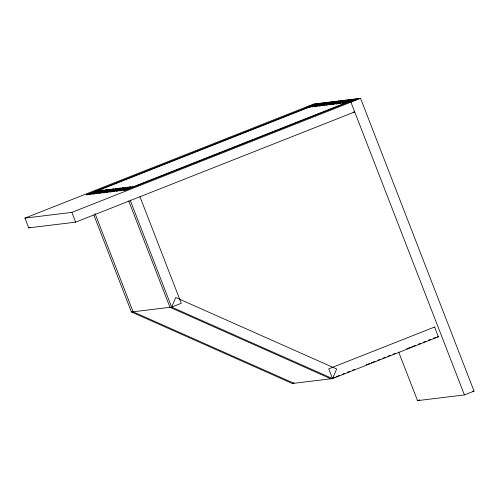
<?xml version="1.0" encoding="UTF-8"?>
<svg xmlns="http://www.w3.org/2000/svg" width="499" height="499" viewBox="0 0 499 499"><rect width="100%" height="100%" fill="white"/><g stroke="black" fill="none" stroke-linecap="round" stroke-linejoin="round"><path stroke-width="0.75" d="M131.437 312L171.644 307.103L175.773 297.516L336.65 369.004L332.521 378.598L292.32 383.494L131.437 312L93.887 215.131M353.036 112.125L354.708 111.919L75.636 222.155L28.736 227.868L24.95 218.107L313.646 104.073L360.552 98.359L474.05 391.129L464.426 394.927L417.526 400.641L398.676 352.02M315.318 103.867L305.7 107.672L307.372 107.466M316.996 103.667L86.04 194.891L87.712 194.691L318.674 103.461M320.346 103.256L310.721 107.06L309.049 107.26M322.023 103.05L312.399 106.855L314.071 106.649L323.695 102.85M325.373 102.644L315.748 106.443L317.426 106.243L327.045 102.438M328.722 102.239L319.098 106.038L320.776 105.832L330.4 102.033M332.072 101.827L322.448 105.632L324.125 105.426L333.75 101.628M335.422 101.422L325.797 105.22L327.475 105.021L337.099 101.216M338.771 101.01L329.153 104.815L330.825 104.609L340.449 100.81M342.121 100.605L332.502 104.403L334.174 104.204L343.799 100.399M345.476 100.199L335.852 103.998L337.524 103.792L347.148 99.993M348.826 99.788L339.201 103.592L340.873 103.387L350.498 99.582M352.175 99.382L342.551 103.181L344.229 102.975L353.847 99.176M28.736 227.868L30.183 227.294M124.569 190.2L355.525 98.97M357.197 98.771L126.241 189.994L122.891 190.406L132.516 186.601L134.194 186.401M358.875 98.565L349.25 102.364L350.928 102.164L464.426 394.927M24.95 218.107L71.856 212.393L360.552 98.359M130.164 200.118L171.644 307.103L181.268 303.298L139.932 196.681M434.835 326.926L328.735 368.836L332.521 378.598L438.615 336.688M292.32 383.494L293.768 382.92M334.455 377.375L330.843 378.797L169.966 307.309L128.773 201.041M335.896 376.801L339.507 375.379M342.395 374.238L344.56 373.383M347.447 372.242L349.612 371.387M352.5 370.246L354.664 369.391M366.21 364.831L369.821 363.403M371.262 362.835L374.874 361.407M377.762 360.266L379.926 359.411M382.814 358.276L384.979 357.415M387.866 356.28L390.031 355.419M392.919 354.284L395.083 353.429M406.629 348.863L410.24 347.441M411.681 346.867L415.293 345.445M418.174 344.304L420.339 343.449M423.227 342.308L425.391 341.453M428.279 340.312L430.444 339.457M433.332 338.316L435.496 337.461M417.526 400.641L419.584 399.824M345.901 102.775L347.578 102.569M95.665 191.092L97.336 190.886M437.261 336.919L438.378 336.781L434.592 327.026M472.509 391.316L474.05 391.129M171.644 307.103L332.521 378.598M293.992 383.288L133.114 311.794L95.003 213.485M71.856 212.393L75.636 222.155M99.014 190.68L89.39 194.485L91.068 194.279L100.686 190.481L99.014 190.68M102.364 190.275L92.739 194.074L94.417 193.874L104.042 190.069L102.364 190.275M105.713 189.869L96.089 193.668L97.767 193.462L107.391 189.664L105.713 189.869M109.063 189.458L99.438 193.263L101.116 193.057L110.741 189.258L109.063 189.458M112.412 189.052L102.794 192.851L104.466 192.651L114.09 188.847L112.412 189.052M115.762 188.641L106.144 192.446L107.815 192.24L117.44 188.441L115.762 188.641M119.118 188.235L109.493 192.034L111.165 191.834L120.789 188.029L119.118 188.235M122.467 187.83L112.843 191.628L114.514 191.423L124.139 187.624L122.467 187.83M125.817 187.418L116.192 191.223L117.87 191.017L127.488 187.212L125.817 187.418M129.166 187.013L119.542 190.811L121.22 190.606L130.838 186.807L129.166 187.013"/></g></svg>
